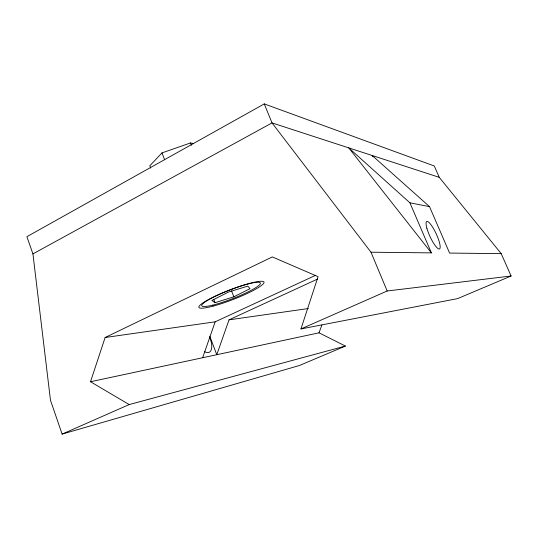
<?xml version="1.0" encoding="UTF-8"?>
<svg xmlns="http://www.w3.org/2000/svg" width="538" height="538" viewBox="0 0 538 538"><rect width="100%" height="100%" fill="white"/><g stroke="black" fill="none" stroke-linecap="round" stroke-linejoin="round"><path stroke-width="0.81" d="M345.403 346.062L299.377 365.524L62.119 434.099L50.471 400.238L32.932 253.896L26.9 236.686L264.266 103.901L434.3 165.993L439.257 177.338L501.208 253.64L511.1 275.994L457.636 298.603L300.95 328.947L318.072 276.653L272.336 256.929L105.125 337.508L90.512 381.745L129.194 404.569L345.403 346.062L319.014 332.82L90.512 381.745M202.644 357.736L215.173 321.818L315.598 275.321M317.447 279.101L229.027 319.841L216.78 354.71L209.766 336.21M319.014 332.82L321.872 325.039M193.646 143.659L190.539 142.94L161.999 152.9L149.813 165.771L150.687 168.078M32.932 253.896L272.013 122.899L439.257 177.338M233.848 296.815L250.042 288.657L247.762 286.115L228.415 292.073L211.878 300.493L215.025 302.686L233.848 296.815L231.501 290.755M62.119 434.099L129.194 404.569M300.95 328.947L387.165 290.991L511.1 275.994M105.125 337.508L215.173 321.818M229.027 319.841L308.368 308.53M264.266 103.901L272.013 122.899L370.998 252.214L431.382 252.873L409.909 202.806L348.745 147.876L431.382 252.873M501.208 253.64L449.6 253.075L429.519 206.646L372.175 155.502L373.211 156.807M409.909 202.806L429.519 206.646M370.998 252.214L387.165 290.991M190.539 142.94L191.454 145.287M161.999 152.9L164.635 159.766M213.855 299.619L215.025 302.686M209.719 337.481A13.558 6.611 65.9 0 1 211.232 349.868A13.558 6.611 65.9 0 1 204.48 351.549M213.889 305.927A34.909 5.037 -21.2 0 0 264.01 282.638A34.909 5.037 -21.2 0 0 216.431 295.631A34.909 5.037 -21.2 0 0 213.889 305.927M426.863 228.213A15.145 3.389 65.1 0 0 439.129 249.013A15.145 3.389 65.1 0 0 433.372 228.394A15.145 3.389 65.1 0 0 426.863 228.213M212.443 305.201A31.433 4.553 -21.2 0 0 260.015 284.219A31.433 4.553 -21.2 0 0 220.708 293.741A31.433 4.553 -21.2 0 0 212.443 305.201"/></g></svg>
